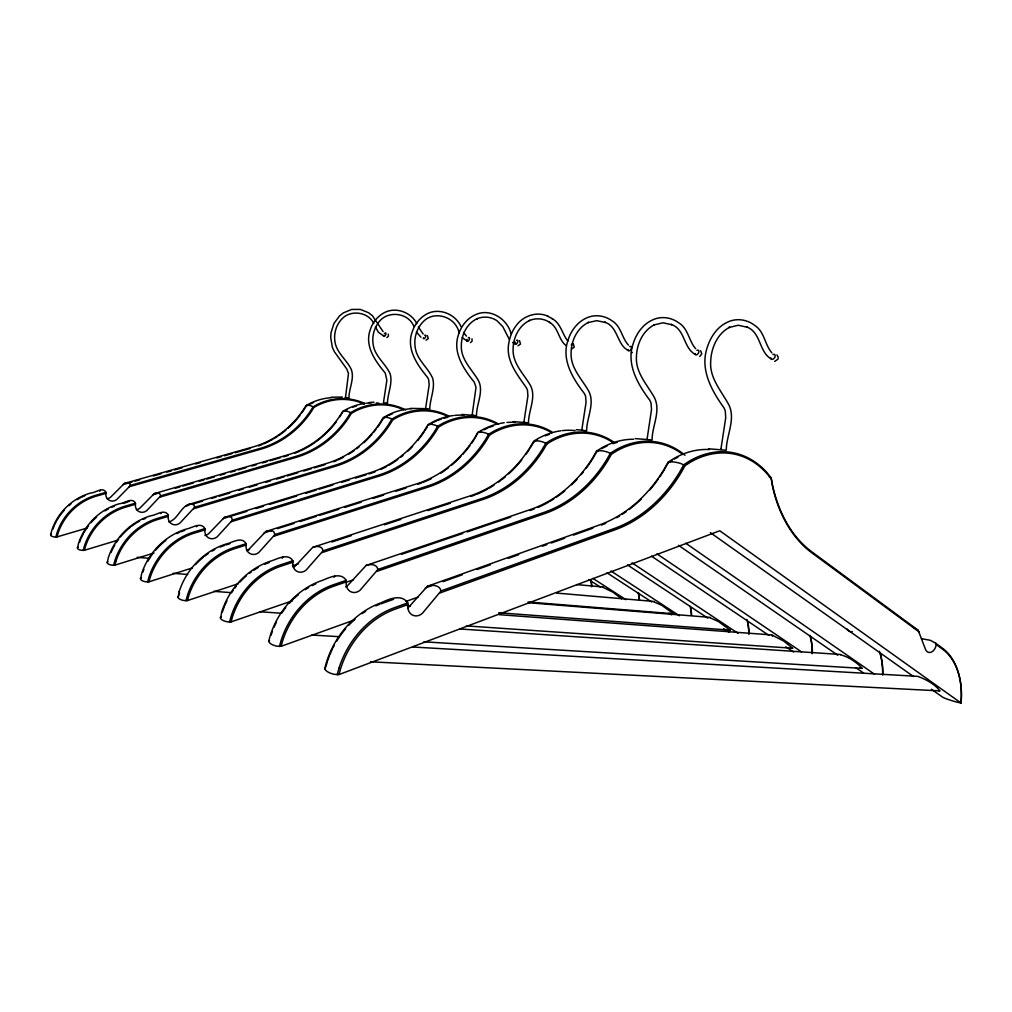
<?xml version="1.0" encoding="UTF-8"?>
<svg xmlns="http://www.w3.org/2000/svg" width="1012" height="1012" viewBox="0 0 1012 1012"><rect width="100%" height="100%" fill="white"/><g stroke="black" fill="none" stroke-linecap="round" stroke-linejoin="round"><path stroke-width="1.5" d="M499.03 614.651L771.713 634.916L772.422 636.118M87.26 527.986L57.001 536.929L54.408 536.967A31.562 6.325 -13.4 0 1 50.638 535.108L51.802 530.301A54.977 51.726 -48 0 1 90.663 493.021C95.065 493.173 102.958 486.228 105.969 492.351L105.88 493.476A7.008 6.704 -53 0 0 116.684 499.574L129.258 486.721L130.219 485.444L129.814 483.306L127.689 482.585L124.375 483.458L110.523 497.272A6.945 6.641 -51.9 0 1 107.272 498.714M498.802 424.23A77.203 65.476 -77.3 0 0 442.434 423.509L437.728 426.204L434.414 431.669A112.674 100.681 -85.8 0 1 378.387 475.197L232.456 520.13L217.087 536.917A8.223 7.603 -63.3 0 1 204.892 529.946L204.943 528.606C200.92 521.332 191.559 528.302 186.17 529.099A64.262 58.569 -57.7 0 0 141.718 573.462L140.541 579.218A36.647 8.868 -13.4 0 0 145.766 581.786L148.966 581.811L192.482 567.871M448.822 416.122A73.319 63.44 -77.1 0 0 396.502 416.501L391.948 419.057L388.76 424.23A106.703 96.975 -86.6 0 1 334.82 465.343L194.633 507.29L179.921 523.09A7.767 7.274 -60.7 0 1 168.232 516.436L168.283 515.184C164.64 508.239 155.937 515.45 150.826 515.753A60.809 56.141 -55 0 0 108.41 557.473L107.221 562.874A34.775 7.868 -13.4 0 0 111.877 565.164L114.849 565.164L153.988 552.995M405.685 409.949A69.79 61.466 -76.9 0 0 355.035 410.189L350.645 412.592L347.571 417.526A101.326 93.484 -87.5 0 1 295.58 456.475L160.744 495.804L146.651 510.718A7.375 6.983 -57.4 0 1 135.418 504.355L135.494 503.166C132.167 496.69 123.831 503.71 119.176 503.786A57.735 53.864 -51.8 0 0 78.607 543.166L77.431 548.264A33.092 7.033 -13.4 0 0 81.605 550.313L84.376 550.288L117.531 540.256M921.527 638.698L930.306 640.292L935.708 643.215L936.252 644.657A8.387 5.642 -77 0 1 931.546 652.019A8.387 5.642 -77 0 1 925.664 649.78L918.175 630.274L811.662 551.704A127.348 90.498 -82.2 0 1 772.599 485.38L771.157 477.879L767.362 473.11A98.025 74.167 -77.9 0 0 689.324 461.143L683.846 464.672L679.912 471.693A145.285 117.632 -83.8 0 1 614.233 528.517L441.055 590.907L422.409 613.297A10.727 9.108 -69.6 0 1 412.048 614.841A10.727 9.108 -69.6 0 1 407.849 604.683L407.785 602.886C401.498 593.589 389 599.015 381.208 602.76A83.439 70.132 -65.3 0 0 326.471 662.152L324.675 668.742L325.434 669.944A47.045 15.433 -12.3 0 0 334.428 674.359L338.995 674.574L719.76 530.756L961.008 702.998L959.11 702.632A37.874 6.376 24.2 0 1 947.03 699.077L943.007 697.432L931.432 689.248M960.995 702.72L961.299 698.267A65.249 43.794 -75.3 0 0 942.779 649.35L936.264 644.543M961.008 702.998L961.362 697.938A66.248 44.477 -75.3 0 0 942.564 648.275L935.708 643.215M466.228 625.897L792.636 648.249L783.667 641.039L771.713 634.916M345.497 397.476L348.482 373.529L346.825 369.064L334.2 351.442L332.303 347.065L330.709 337.489L331.05 332.606L333.985 323.397L339.564 315.883L343.447 312.847L351.67 309.444L360.398 309.419L368.558 312.721L372.416 315.719L383.118 331.658M345.193 397.425L348.976 397.994C348.773 388.001 355.844 376.679 350.152 367.242C345.256 358.729 336.439 351.961 334.959 341.79C333.606 333.416 336.237 324.422 342.372 318.476C350.709 309.71 368.393 311.785 373.795 323.536M413.933 326.497C408.076 311.835 386.141 310.229 378.045 323.233C372.795 330.532 371.442 340.26 374.174 348.786C377.501 358.286 386.116 364.788 390.189 373.909C392.871 383.624 387.545 393.567 387.432 403.32L383.459 402.713L386.862 380.246L385.243 373.011C375.338 361.233 364.409 346.053 370.215 329.849C372.302 323.511 376.325 317.793 381.941 314.112C393.554 305.852 410.733 311.316 416.881 323.751M459.208 333.327C456.108 316.503 433.984 310.001 423.218 321.702C415.451 329.457 412.972 341.575 416.236 351.948C419.613 361.879 428.531 368.747 432.681 378.298C435.426 388.519 429.885 398.943 429.733 409.177L425.584 408.544L429.164 384.94L428.683 379.652L427.519 377.349C417.235 364.927 406.103 348.976 412.137 332.05C414.313 325.421 418.449 319.349 424.332 315.504C436.767 306.472 455.096 313.125 461.042 326.686M473.186 415.135L472.149 414.983L476.032 387.318L474.261 382.156C463.572 369.013 452.25 352.189 458.537 334.479C461.219 326.092 467.013 318.527 475.159 314.858C489.884 307.572 507.429 318.843 511.111 333.871M461.889 414.427L476.513 415.654C476.361 404.054 484.331 391.113 478.145 380.044C471.668 369.178 460.726 359.336 461.32 345.661C461.345 334.656 467.114 323.207 477.449 318.54L476.943 318.805C483.432 315.984 491.149 316.756 496.993 320.728L502.825 326.699L509.264 339.324M524.924 422.295L523.9 422.156L527.922 395.92L527.454 390.05L526.227 387.495C517.056 374.465 505.405 360.108 508.834 343.005C510.099 335.377 513.426 328.078 518.802 322.486C526.215 314.884 538.308 311.519 548.099 316.364M513.21 421.587L528.504 422.852C528.39 410.594 536.702 397.008 530.351 385.268C523.659 373.795 512.401 363.321 513.097 349.001C513.198 337.451 519.08 325.358 529.883 320.336L529.327 320.614C536.006 317.629 544.026 318.438 550.009 322.626L549.491 322.322C558.599 327.445 558.194 339.564 566.05 345.56M582.773 430.302L581.773 430.163L586.062 402.384L585.594 396.16L584.341 393.478C572.792 378.577 561.167 359.728 567.998 340.209C570.97 330.747 577.359 322.044 586.593 317.932C594.803 314.137 604.683 315.466 611.931 320.741C621.254 326.168 621.697 337.907 628.49 345.13M647.073 439.221L651.5 409.658L651.058 403.054L649.78 400.195C637.762 384.244 626.048 364.193 633.183 343.625C636.295 333.656 642.848 324.283 652.588 319.918C661.076 315.858 671.361 317.313 678.812 322.879C688.464 328.748 688.729 341.069 695.737 348.76M635.232 438.588L652.082 439.967C652.044 426.141 661.127 411.036 654.46 397.691C647.338 384.775 635.473 372.77 636.434 356.945C636.7 344.131 642.784 330.544 654.675 324.624L653.942 324.928L662.999 322.803L671.917 324.725L671.184 324.371C685.39 329.254 683.176 348.039 695.37 354.491M720.873 449.429L725.705 417.905L725.288 410.859L723.985 407.823C711.512 390.645 699.773 369.241 707.224 347.508C710.513 336.983 717.204 326.838 727.514 322.183C736.255 317.819 746.995 319.412 754.623 325.307C764.617 331.696 764.68 344.637 771.878 352.872M919.389 632.108L811.814 552.805A128.499 91.282 -82.2 0 1 772.396 485.887L771.157 477.879L769.424 477.057M840.555 654.865C847.778 656.371 857.164 662.481 862.123 668.375L423.864 641.823M353.998 620.116L281.108 646.314L276.984 646.175A43.883 13.245 -12.8 0 1 269.243 642.367L268.673 641.33L270.356 635.207A77.62 66.956 -63.8 0 1 322.12 580.445C329.153 577.713 340.677 571.616 346.23 580.344L346.256 582.001A9.968 8.691 -68.5 0 0 350.304 591.489A9.968 8.691 -68.5 0 0 360.171 590.135L377.881 569.478L543.596 512.553A135.481 113.116 -84.2 0 0 606.656 459.752M337.16 674.852L338.982 668.16M338.995 674.574L340.601 668.679A83.477 69.727 -65.5 0 1 395.123 609.161L407.887 604.543M614.689 442.775A86.374 69.777 -77.6 0 0 550.971 440.056L545.898 443.104L542.293 449.252A126.917 108.765 -84.7 0 1 481.712 498.562L323.03 550.857L306.155 570.047A9.31 8.298 -67.1 0 1 296.756 571.236A9.31 8.298 -67.1 0 1 292.86 562.343L292.86 560.8C287.914 552.59 277.225 559.13 270.824 561.078A72.573 63.971 -62 0 0 221.729 611.868L220.578 618.496A41.15 11.486 -13.1 0 0 227.32 621.798L231.078 621.899L292.24 600.85M281.108 646.314L282.614 640.862A77.557 66.564 -64.1 0 1 334.162 586.049L346.294 581.875M325.965 666.566L327.154 662.227M551.856 431.884A81.529 67.602 -77.5 0 0 493.616 431.314L488.72 434.173L485.267 439.967A119.365 104.615 -85.2 0 1 427.039 486.203L274.948 534.551L258.857 552.451A8.729 7.932 -65.4 0 1 249.875 553.513A8.729 7.932 -65.4 0 1 246.131 545.126L246.156 543.697C241.678 535.854 231.773 542.951 225.878 544.102A68.158 61.175 -60.1 0 0 179.213 591.463M279.413 646.579L281.121 640.381A78.746 67.589 -64.1 0 1 333.467 584.734L346.23 580.344M204.892 529.946L194.405 533.071A64.047 58.19 -58.3 0 0 150.206 577.346L148.966 581.811M229.496 622.152L231.103 616.371A73.547 64.566 -62.4 0 1 280.716 564.81L292.86 560.8M231.078 621.899L232.494 616.814A72.447 63.579 -62.4 0 1 281.349 566.024L292.898 562.217M147.575 582.039L148.992 576.954A65.021 59.088 -58.2 0 1 193.874 532.008L204.943 528.606M238.44 583.671L187.41 600.584L183.956 600.521A38.76 10.057 -13.2 0 1 178.049 597.624L179.225 591.463M178.922 595.107L179.567 592.754M185.93 600.812L187.435 595.41A69.018 61.732 -60.5 0 1 234.569 547.378L246.156 543.697M187.41 600.584L188.738 595.828A67.981 60.796 -60.5 0 1 235.151 548.517L246.169 545.013M99.808 491.237L100.314 490.289M113.546 565.379L114.887 560.585A61.479 56.621 -55.6 0 1 157.708 518.346L168.283 515.184M114.849 565.164L116.038 560.952M55.824 537.119L57.039 532.818A55.521 52.143 -48.8 0 1 96.229 495.134L105.969 492.351M57.001 536.929L58.076 533.147A54.673 51.346 -48.8 0 1 96.659 496.019L105.906 493.388M83.148 550.49L84.426 545.961A58.329 54.306 -52.5 0 1 125.349 506.126L135.494 503.166M84.376 550.288L85.501 546.303A57.456 53.484 -52.5 0 1 125.804 507.075L135.444 504.254M128.726 501.775L129.232 500.877M771.005 478.625L767.387 474.084A96.912 73.307 -77.9 0 0 690.247 462.294L685.035 465.659L681.228 472.452A146.601 118.67 -83.8 0 1 615.018 529.807L439.929 592.981M671.981 460.523L668.097 463.003L664.34 469.682A144.311 117.658 -83.9 0 1 659.811 476.791M606.669 459.752L610.426 453.199L615.701 449.923A91.826 71.978 -77.7 0 1 684.972 455.261M682.733 454.413A90.789 71.144 -77.7 0 0 616.536 450.998L611.526 454.122L607.883 460.46A136.696 114.116 -84.2 0 1 544.304 513.742L376.78 571.388M160.769 513.577L161.325 512.629M599.18 450.251L596.688 451.795L593.083 458.044A134.71 113.129 -84.3 0 1 585.986 468.505M613.576 442.927A85.387 68.968 -77.6 0 0 551.742 441.068L546.91 443.977L543.431 449.923A128.056 109.726 -84.7 0 1 482.357 499.675L321.942 552.628M530.351 447.785L533.805 441.915L537.397 439.765M196.543 526.746L197.138 525.747M551.894 432.807A80.606 66.817 -77.5 0 0 494.337 432.263L489.681 434.996L486.342 440.587A120.441 105.539 -85.2 0 1 427.621 487.24L273.885 536.183M474.704 438.689L477.879 432.478L482.724 429.645A80.618 67.159 -77.4 0 1 498.752 423.699M497.689 424.458A76.317 64.717 -77.3 0 0 443.104 424.407L438.626 426.975L435.413 432.263A113.686 101.567 -85.8 0 1 378.931 476.184L231.419 521.661M425.002 430.568L427.38 426.647M446.583 415.856A72.472 62.693 -77.1 0 0 397.121 417.361L392.795 419.79L389.709 424.8A107.651 97.822 -86.6 0 1 335.326 466.279L193.621 508.732M387.685 415.907L383.396 418.31L380.335 423.256A106.412 97.038 -86.8 0 1 377.413 427.481M403.497 409.683A68.993 60.758 -76.9 0 0 355.617 410.986L351.442 413.288L348.47 418.057A102.225 94.306 -87.5 0 1 296.048 457.361L159.757 497.158M339.981 416.666L342.714 411.365L347.078 408.974A69.12 61.074 -76.9 0 1 365.231 403.345M364.333 404.079A65.831 58.898 -76.7 0 0 317.958 405.217L313.922 407.406L311.063 411.935A97.329 90.979 -88.7 0 1 260.489 449.277L129.258 486.721M308.85 404.749L306.181 406.192L303.347 410.67A96.317 90.283 -89 0 1 301.665 413.073M282.146 558.257L282.867 557.144M333.973 577.333L334.757 576.144M370.468 661.797L939.794 690.88C935.189 684.289 925.727 679.254 917.808 676.37L412.82 647.01M408 607.934L427.431 586.277L599.066 525.089A143.173 116.709 -83.9 0 0 664.201 469.125L668.097 462.206L673.524 458.74A96.697 73.724 -77.8 0 1 709.425 449.543M489.681 434.996L486.81 433.402A37.912 12.966 44.2 0 0 478.992 432.187L477.879 432.478L474.451 438.196A117.949 103.793 -85.3 0 1 416.678 483.85L265.878 531.464L249.281 548.896A8.615 7.856 -65 0 1 247.447 550.085M453.439 415.527A76.381 65.059 -77.3 0 0 432.693 422.017L428.013 424.686L424.724 430.1A111.409 99.91 -86 0 1 369.14 473.11L224.398 517.398L208.586 533.754A8.121 7.527 -62.8 0 1 204.905 535.487M194.633 507.29L193.924 504.836C184.095 500.776 179.149 516.386 172.331 520.269A7.679 7.21 -60.1 0 1 168.802 521.888M160.744 495.804L159.251 492.882L154.279 493.603L139.833 508.176A7.286 6.92 -56.5 0 1 136.443 509.706M324.675 668.742L325.573 668.021M560.99 430.783A85.35 69.335 -77.6 0 0 538.738 438.183L533.703 441.207L530.124 447.279A125.298 107.904 -84.8 0 1 470.036 495.918L312.733 547.365L295.289 565.999A9.171 8.223 -66.7 0 1 293.366 567.289M633.664 439.259A90.663 71.536 -77.7 0 0 601.849 447.81L596.625 451.036L592.893 457.5A133.635 112.218 -84.3 0 1 530.351 509.555L366.104 565.468L347.711 585.505A9.816 8.602 -68.2 0 1 345.687 586.884M268.673 641.33L269.559 640.672M220.161 617.573L221.033 616.991M177.732 596.802L178.593 596.27M699.722 356.502L701.797 353.871L700.633 350.696M479.169 432.491L481.484 431.137M140.326 578.485L141.161 578.004M429.29 424.698L432.63 422.801M344.308 411.201L347.065 409.683M107.082 562.217L107.892 561.774M77.355 547.656L78.139 547.252M50.6 534.564L51.372 534.184M470.466 342.625L472.111 341.158L471.997 338.843M386.875 337.565L388.393 336.237L388.292 334.124M426.014 340.222L428.278 338.577L427.33 335.541M406.052 601.406L417.956 597.131M407.785 602.886L394.351 607.731A84.742 70.802 -65.5 0 0 338.982 668.16M380.993 603.797L393.617 599.294M425.306 587.985L431.238 585.872M443.092 581.634L462.357 574.753M477.183 569.465L490.516 564.709M508.302 558.358L518.675 554.665M542.394 546.202L546.834 544.608M551.274 543.027L564.62 538.257M573.513 535.095L592.779 528.213M345.94 582.368L353.403 579.8M401.498 554.323L462.788 533.438M467.278 531.907L510.63 517.132M292.455 565.771L298.464 563.785M517.992 345.813L520.51 344.004L519.535 340.652M331.885 541.977L351.366 535.601M384.358 524.798L400.841 519.396M427.836 510.567L450.315 503.204M246.511 550.553L249.521 549.592M225.815 544.975L229.901 543.684M264.145 532.856L271.621 530.503M277.592 528.606L294.024 523.419M299.995 521.534L316.427 516.335M319.412 515.399L338.83 509.264M344.801 507.366L361.233 502.18M373.175 498.397L383.637 495.096M395.591 491.326L406.04 488.012M571.578 349.077L574.247 347.167L573.247 343.637M222.779 518.713L227.295 517.322M230.306 516.398L246.89 511.326M255.935 508.555L263.474 506.24M269.508 504.393L296.63 496.082M305.675 493.312L316.225 490.086M319.248 489.163L332.809 485.001M341.854 482.231L349.393 479.928M355.427 478.081L365.977 474.843M224.398 517.398L230.319 516.727L231.546 517.474L232.456 520.13M168.258 516.335L158.201 519.346A60.556 55.761 -55.6 0 0 116.026 560.952M185.892 506.089L188.915 505.19M191.938 504.292L202.514 501.142M211.584 498.448L216.113 497.094M219.136 496.196L229.711 493.046M238.769 490.339L243.297 488.998M249.344 487.189L256.896 484.95M265.966 482.243L270.495 480.89M276.542 479.093L284.094 476.842M287.104 475.944L297.68 472.794M303.726 470.997L311.279 468.746M314.302 467.848L324.877 464.698M187.435 504.849L326.509 463.471A105.564 96.254 -86.8 0 0 380.044 422.814L383.206 417.69L387.722 415.16A72.573 63.022 -77.1 0 1 411.606 408.734M631.399 352.72L632.386 352.429M154.279 493.603L288.066 454.78A100.302 92.8 -87.7 0 0 339.678 416.236L343.46 411.074A32.523 9.475 45.6 0 1 349.178 411.973L351.442 413.288M123.262 503.369L127.36 502.18M152.825 494.779L158.821 493.034M175.342 488.239L179.845 486.924M182.856 486.051L193.368 483.002M199.377 481.257L203.88 479.954M206.878 479.081L214.392 476.892M220.401 475.147L224.904 473.844M230.913 472.098L235.416 470.795M238.415 469.922L245.929 467.734M251.925 465.988L256.441 464.685M262.437 462.939L266.953 461.624M269.951 460.751L280.463 457.702M283.461 456.829L287.965 455.526M265.878 531.464L272.392 530.832L273.784 531.654L274.948 534.551M124.375 483.458L253.228 446.899A95.545 89.549 -89 0 0 303.031 410.265L305.966 405.622L310.178 403.345A65.982 59.215 -76.7 0 1 331.329 397.665M122.983 484.571L132.066 482.003M135.089 481.143L139.631 479.852M153.255 475.982L160.819 473.831M166.879 472.111L171.42 470.82M174.444 469.96L182.008 467.81M195.632 463.951L200.174 462.661M216.821 457.93L221.362 456.64M224.398 455.779L231.963 453.629M234.986 452.769L250.128 448.468M130.219 485.444L260.046 448.442A96.482 90.194 -88.7 0 0 310.203 411.429L313.163 406.748L317.414 404.446A66.602 59.594 -76.7 0 1 364.333 403.307M312.733 547.365C316.326 545.86 322.575 545.822 323.03 550.857M774.686 361.436L777.95 359.159L778.241 357.185L776.925 354.934M366.104 565.468C370.228 563.886 377.008 563.988 377.881 569.478M427.431 586.277C432.225 584.607 439.663 584.898 441.055 590.907M410.53 408.38L426.621 408.684M368.963 402.536L373.997 402.181M331.19 397.223L342.284 397.058M708.539 448.797L726.274 450.239C726.312 435.476 735.825 419.474 729.007 405.154C721.67 391.366 709.551 378.412 710.677 361.727C711.069 348.179 717.217 333.694 729.728 327.192L728.88 327.521L738.229 325.244L747.413 327.281L746.578 326.901C761.34 332.303 758.646 351.961 771.283 358.969M581.773 430.163L586.644 430.91C586.555 417.918 595.246 403.611 588.731 391.113C581.824 378.969 570.262 367.773 571.084 352.733C571.249 340.589 577.245 327.787 588.567 322.347L587.934 322.638L596.688 320.665L605.328 322.474L604.695 322.145C618.357 326.598 616.548 344.548 628.313 350.531M621.646 598.826L613.082 592.26L603.013 587.377M720.784 449.391L721.429 449.429M576.309 429.645L582.242 430.176M311.936 635.043L338.742 636.662M528.024 601.988L673.549 613.753L661.873 605.378L653.841 601.824M459.688 628.958L840.656 654.486M259.667 611.754L281.741 613.259M213.734 591.337L231.052 592.64M407.381 605.884L410.518 606.125M498.688 612.753L730.107 630.134L718.368 621.495L709.804 617.712M528.643 602.747L710.348 617.383M173.039 573.311L187.65 574.487M673.549 613.753L671.804 613.247M556.714 593.095L654.245 601.47M137.215 557.308L149.801 558.384M576.587 584.594L603.291 587.011M386.483 403.193L387.432 403.32M729.475 630.071L730.107 630.134M792.636 648.249L790.511 647.629M862.123 668.375L859.757 667.692M938.807 690.728L939.794 690.88M913.166 627.389L918.175 630.274M384.105 336.363L378.324 332.164L375.439 326.889M467.468 341.297L462.218 337.603M512.616 342.473L515.665 344.156M551.983 318.54C560.914 323.271 562.077 334.011 567.896 341.107M547.53 316.048L552.501 318.843M588.655 579.509L600.584 587.175M592.842 578.358L625.935 599.673M607.023 572.83L651.804 602.013M668.919 613.171L671.551 614.879M610.982 571.008L679.432 615.764M466.443 336.136L463.534 332.429M627.503 564.924L707.894 618.18M723.707 628.654L728.982 632.146M632.045 562.836L738.115 633.373M651.551 556.183L768.854 635.359M785.793 646.794L793.623 652.07M656.965 553.855L801.529 651.88M678.457 545.291L837.784 655.232M855.912 667.756L863.691 673.119M685.655 543.166L874.57 674.232M710.399 532.666L913.444 676.497M420.941 337.186L416.489 332.176M685.035 465.659L681.215 463.686A45.894 18.633 41.4 0 0 669.843 461.915L668.097 462.206L668.097 463.003M611.526 454.122L608.085 452.288A42.82 16.42 42.6 0 0 598.117 450.745L596.625 451.036L596.688 451.795M546.91 443.977L543.786 442.282A40.189 14.547 43.5 0 0 534.981 440.903L533.805 441.915M438.626 426.975L435.995 425.483A35.901 11.625 44.8 0 0 428.974 424.395L428.177 425.344M392.795 419.79L390.366 418.386A34.117 10.462 45.2 0 0 384.054 417.399L383.396 418.31M313.922 407.406L311.81 406.141A31.094 8.602 45.9 0 0 306.611 405.331L306.181 406.192M423.168 334.036L418.449 327.091M384.396 333.732A1.885 0.835 -62.7 0 1 385.939 333.353A1.885 0.835 -62.7 0 1 384.838 335.984A1.885 0.835 -62.7 0 1 383.687 335.453M310.191 404.028A65.185 58.506 -76.7 0 1 313.556 402.51M299.919 415.426A96.317 90.283 -89 0 1 288.066 428.24M285.877 430.138A96.317 90.283 -89 0 1 278.983 435.4M277.794 436.21A96.317 90.283 -89 0 1 274.138 438.512M272.898 439.246A96.317 90.283 -89 0 1 270.381 440.637M269.116 441.308A96.317 90.283 -89 0 1 263.917 443.762M262.601 444.331A96.317 90.283 -89 0 1 258.579 445.875M52.839 529.251A54.104 50.904 -48 0 1 54.218 525.759M54.737 524.608A54.104 50.904 -48 0 1 56.432 521.243M57.051 520.143A54.104 50.904 -48 0 1 64.477 509.997M68.968 505.608A54.104 50.904 -48 0 1 70.891 503.989M77.051 499.688A54.104 50.904 -48 0 1 80.302 497.866M81.415 497.297A54.104 50.904 -48 0 1 84.806 495.779M772.928 354.605A2.796 1.746 -56.5 0 1 775.179 355.667A2.796 1.746 -56.5 0 1 773.181 359.07A2.796 1.746 -56.5 0 1 770.942 358.008M674.409 459.043A95.507 72.839 -77.8 0 1 677.876 457.222M658.217 479.081A144.311 117.658 -83.9 0 1 649.742 489.998M641.368 498.941A144.311 117.658 -83.9 0 1 633.398 506.114M632.361 506.961A144.311 117.658 -83.9 0 1 629.236 509.415M626.048 511.756A144.311 117.658 -83.9 0 1 622.14 514.412M619.483 516.095A144.311 117.658 -83.9 0 1 616.801 517.689M605.771 523.28A144.311 117.658 -83.9 0 1 601.545 525.038M327.622 660.76A82.111 69.018 -65.2 0 1 329.204 656.383M329.773 654.954A82.111 69.018 -65.2 0 1 332.278 649.299M332.961 647.908A82.111 69.018 -65.2 0 1 334.403 645.163M336.705 641.153A82.111 69.018 -65.2 0 1 345.649 628.743M348.685 625.353A82.111 69.018 -65.2 0 1 355.149 619.129M362.094 613.677A82.111 69.018 -65.2 0 1 365.712 611.261M375.768 605.884A82.111 69.018 -65.2 0 1 379.677 604.278M696.952 350.392A2.619 1.543 -58.2 0 1 698.9 351.392A2.619 1.543 -58.2 0 1 697.053 354.579A2.619 1.543 -58.2 0 1 695.092 353.58M601.659 448.721A89.549 70.663 -77.7 0 1 607.238 445.9M612.905 443.648A89.549 70.663 -77.7 0 1 617.219 442.333M583.114 472.224A134.71 113.129 -84.3 0 1 581.128 474.641M577.017 479.308A134.71 113.129 -84.3 0 1 571.616 484.799M564.785 490.896A134.71 113.129 -84.3 0 1 556.334 497.246M553.842 498.916A134.71 113.129 -84.3 0 1 550.035 501.269M548.757 502.015A134.71 113.129 -84.3 0 1 538.207 507.341M534.159 509.011A134.71 113.129 -84.3 0 1 530.06 510.503M271.026 635.296A76.381 65.894 -63.8 0 1 272.43 631.235M274.05 627.238A76.381 65.894 -63.8 0 1 276.491 622.038M282.361 612.197A76.381 65.894 -63.8 0 1 285.751 607.605M289.407 603.278A76.381 65.894 -63.8 0 1 293.316 599.218M294.328 598.256A76.381 65.894 -63.8 0 1 298.515 594.575M305.169 589.692A76.381 65.894 -63.8 0 1 308.635 587.542M312.177 585.594A76.381 65.894 -63.8 0 1 315.782 583.861M852.281 631.602A7.919 5.553 -76.8 0 1 847.208 629.148M880.529 654.258A62.478 43.769 -75.1 0 1 882.73 675.118M879.415 651.336A61.542 43.086 -75.1 0 1 882.641 674.068M516.563 340.411A2.188 1.101 -61.2 0 1 517.853 341.55A2.188 1.101 -61.2 0 1 515.892 344.143A2.188 1.101 -61.2 0 1 515.272 342.094M454.767 415.388A76.381 65.059 -77.3 0 1 463.989 415.211M433.87 422.181A75.445 64.275 -77.3 0 1 436.362 421.017M437.627 420.486A75.445 64.275 -77.3 0 1 441.447 419.057M444.015 418.247A75.445 64.275 -77.3 0 1 447.911 417.273M424.256 431.681A112.307 100.732 -86 0 1 417.88 440.346M412.618 446.368A112.307 100.732 -86 0 1 407.925 451.061M402.978 455.425A112.307 100.732 -86 0 1 400.929 457.082M397.792 459.461A112.307 100.732 -86 0 1 389.051 465.153M386.774 466.418A112.307 100.732 -86 0 1 380.993 469.328M375.047 471.845A112.307 100.732 -86 0 1 368.988 473.92M142.856 572.197A63.25 57.646 -57.7 0 1 143.894 569.427M147.714 561.432A63.25 57.646 -57.7 0 1 149.219 558.89M150.004 557.637A63.25 57.646 -57.7 0 1 153.432 552.818M155.279 550.515A63.25 57.646 -57.7 0 1 165.867 540.421M176.872 533.59A63.25 57.646 -57.7 0 1 179.453 532.401M180.768 531.844A63.25 57.646 -57.7 0 1 184.779 530.364M690.703 607.415A53.383 41.138 -74.3 0 1 691.601 614.992M690.197 606.365A52.573 40.518 -74.3 0 1 691.386 615.283M468.354 337.742A2.075 0.999 -61.8 0 1 469.505 338.818A2.075 0.999 -61.8 0 1 467.658 341.284A2.075 0.999 -61.8 0 1 467.152 339.349M388.886 415.325A71.688 62.263 -77.1 0 1 392.504 413.718M375.882 429.531A106.412 97.038 -86.8 0 1 373.491 432.529M371.847 434.477A106.412 97.038 -86.8 0 1 363.903 442.674M359.133 446.811A106.412 97.038 -86.8 0 1 356.667 448.746M354.137 450.618A106.412 97.038 -86.8 0 1 348.938 454.084M343.536 457.196A106.412 97.038 -86.8 0 1 337.957 459.929M336.528 460.561A106.412 97.038 -86.8 0 1 333.669 461.738M111.029 552.4A59.847 55.255 -55 0 1 114.837 544.937M116.317 542.558A59.847 55.255 -55 0 1 118.72 539.13M120.441 536.929A59.847 55.255 -55 0 1 130.346 527.214M131.446 526.366A59.847 55.255 -55 0 1 135.975 523.255M137.151 522.546A59.847 55.255 -55 0 1 139.529 521.193M143.185 519.396A59.847 55.255 -55 0 1 145.677 518.334M638.559 592.83A50.904 40.214 -74 0 1 639.47 600.078M638.332 593.196A50.132 39.594 -74 0 1 639.23 600.344M424.698 335.326A1.986 0.911 -62.3 0 1 425.761 336.06A1.986 0.911 -62.3 0 1 424.407 338.501A1.986 0.911 -62.3 0 1 423.345 337.755M366.458 403.193A69.12 61.074 -76.9 0 1 371.417 402.852M376.337 402.953A69.12 61.074 -76.9 0 1 378.792 403.168M352.91 407.166A68.272 60.34 -76.9 0 1 356.49 405.964M336.427 421.65A101.111 93.559 -87.8 0 1 315.959 441.763M314.732 442.636A101.111 93.559 -87.8 0 1 300.488 450.846M299.122 451.453A101.111 93.559 -87.8 0 1 294.985 453.161M79.682 542.053A56.824 53.003 -51.7 0 1 80.618 539.586M81.124 538.371A56.824 53.003 -51.7 0 1 83.439 533.615M84.085 532.464A56.824 53.003 -51.7 0 1 86.172 529.074M86.906 527.973A56.824 53.003 -51.7 0 1 88.461 525.835M90.966 522.749A56.824 53.003 -51.7 0 1 96.545 517.107M104.97 510.858A56.824 53.003 -51.7 0 1 108.373 508.922M111.877 507.227A56.824 53.003 -51.7 0 1 114.255 506.228M591.425 582.254A48.652 39.278 -73.7 0 1 591.881 586.454M590.704 579.851A47.918 38.671 -73.7 0 1 591.615 586.694M629.818 346.673A2.454 1.379 -59.5 0 1 631.526 347.609A2.454 1.379 -59.5 0 1 629.793 350.62A2.454 1.379 -59.5 0 1 628.085 349.684M562.406 430.606A85.35 69.335 -77.6 0 1 575.044 430.593M545.329 435.856A84.3 68.487 -77.6 0 1 549.453 434.325M529.554 449.05A126.31 108.79 -84.8 0 1 526.202 454.008M521.724 459.941A126.31 108.79 -84.8 0 1 508.694 473.856M505.418 476.728A126.31 108.79 -84.8 0 1 502.053 479.46M500.915 480.333A126.31 108.79 -84.8 0 1 498.6 482.054M493.881 485.279A126.31 108.79 -84.8 0 1 489.011 488.239M487.784 488.935A126.31 108.79 -84.8 0 1 476.348 494.425M475.045 494.944A126.31 108.79 -84.8 0 1 471.124 496.386M222.412 611.982A71.422 62.959 -62 0 1 224.221 606.947M224.727 605.707A71.422 62.959 -62 0 1 226.954 600.824M231.621 592.69A71.422 62.959 -62 0 1 233.114 590.477M234.683 588.314A71.422 62.959 -62 0 1 236.315 586.214M239.781 582.191A71.422 62.959 -62 0 1 246.422 575.79M249.458 573.323A71.422 62.959 -62 0 1 251.533 571.78M253.67 570.313A71.422 62.959 -62 0 1 258.035 567.618M264.828 564.241A71.422 62.959 -62 0 1 269.243 562.508M810.372 636.029A59.113 42.947 -74.8 0 1 812.383 653.398M809.942 635.422A58.228 42.289 -74.8 0 1 812.219 653.676M571.578 344.244A2.315 1.227 -60.5 0 1 571.337 345.307M500.118 423.408A80.618 67.159 -77.4 0 1 504.216 422.738M506.949 422.447A80.618 67.159 -77.4 0 1 515.108 422.358M483.913 429.809A79.619 66.349 -77.4 0 1 487.809 428.013M489.125 427.469A79.619 66.349 -77.4 0 1 493.097 426.039M473.932 439.878A118.897 104.653 -85.3 0 1 471.541 443.395M469.884 445.685A118.897 104.653 -85.3 0 1 462.762 454.388M460.865 456.437A118.897 104.653 -85.3 0 1 451.807 465.027M448.594 467.633A118.897 104.653 -85.3 0 1 446.418 469.302M445.305 470.112A118.897 104.653 -85.3 0 1 440.802 473.199M431.39 478.613A118.897 104.653 -85.3 0 1 422.788 482.484M421.536 482.964A118.897 104.653 -85.3 0 1 417.766 484.305M195.518 564.658A67.07 60.214 -60 0 1 203.374 557.182M204.576 556.233A67.07 60.214 -60 0 1 208.295 553.526M212.14 551.085A67.07 60.214 -60 0 1 214.784 549.605M220.199 547.037A67.07 60.214 -60 0 1 224.398 545.443M747.767 621.925A56.103 42.061 -74.6 0 1 749.019 633.841M746.907 619.407A55.255 41.416 -74.6 0 1 748.829 634.119"/></g></svg>
